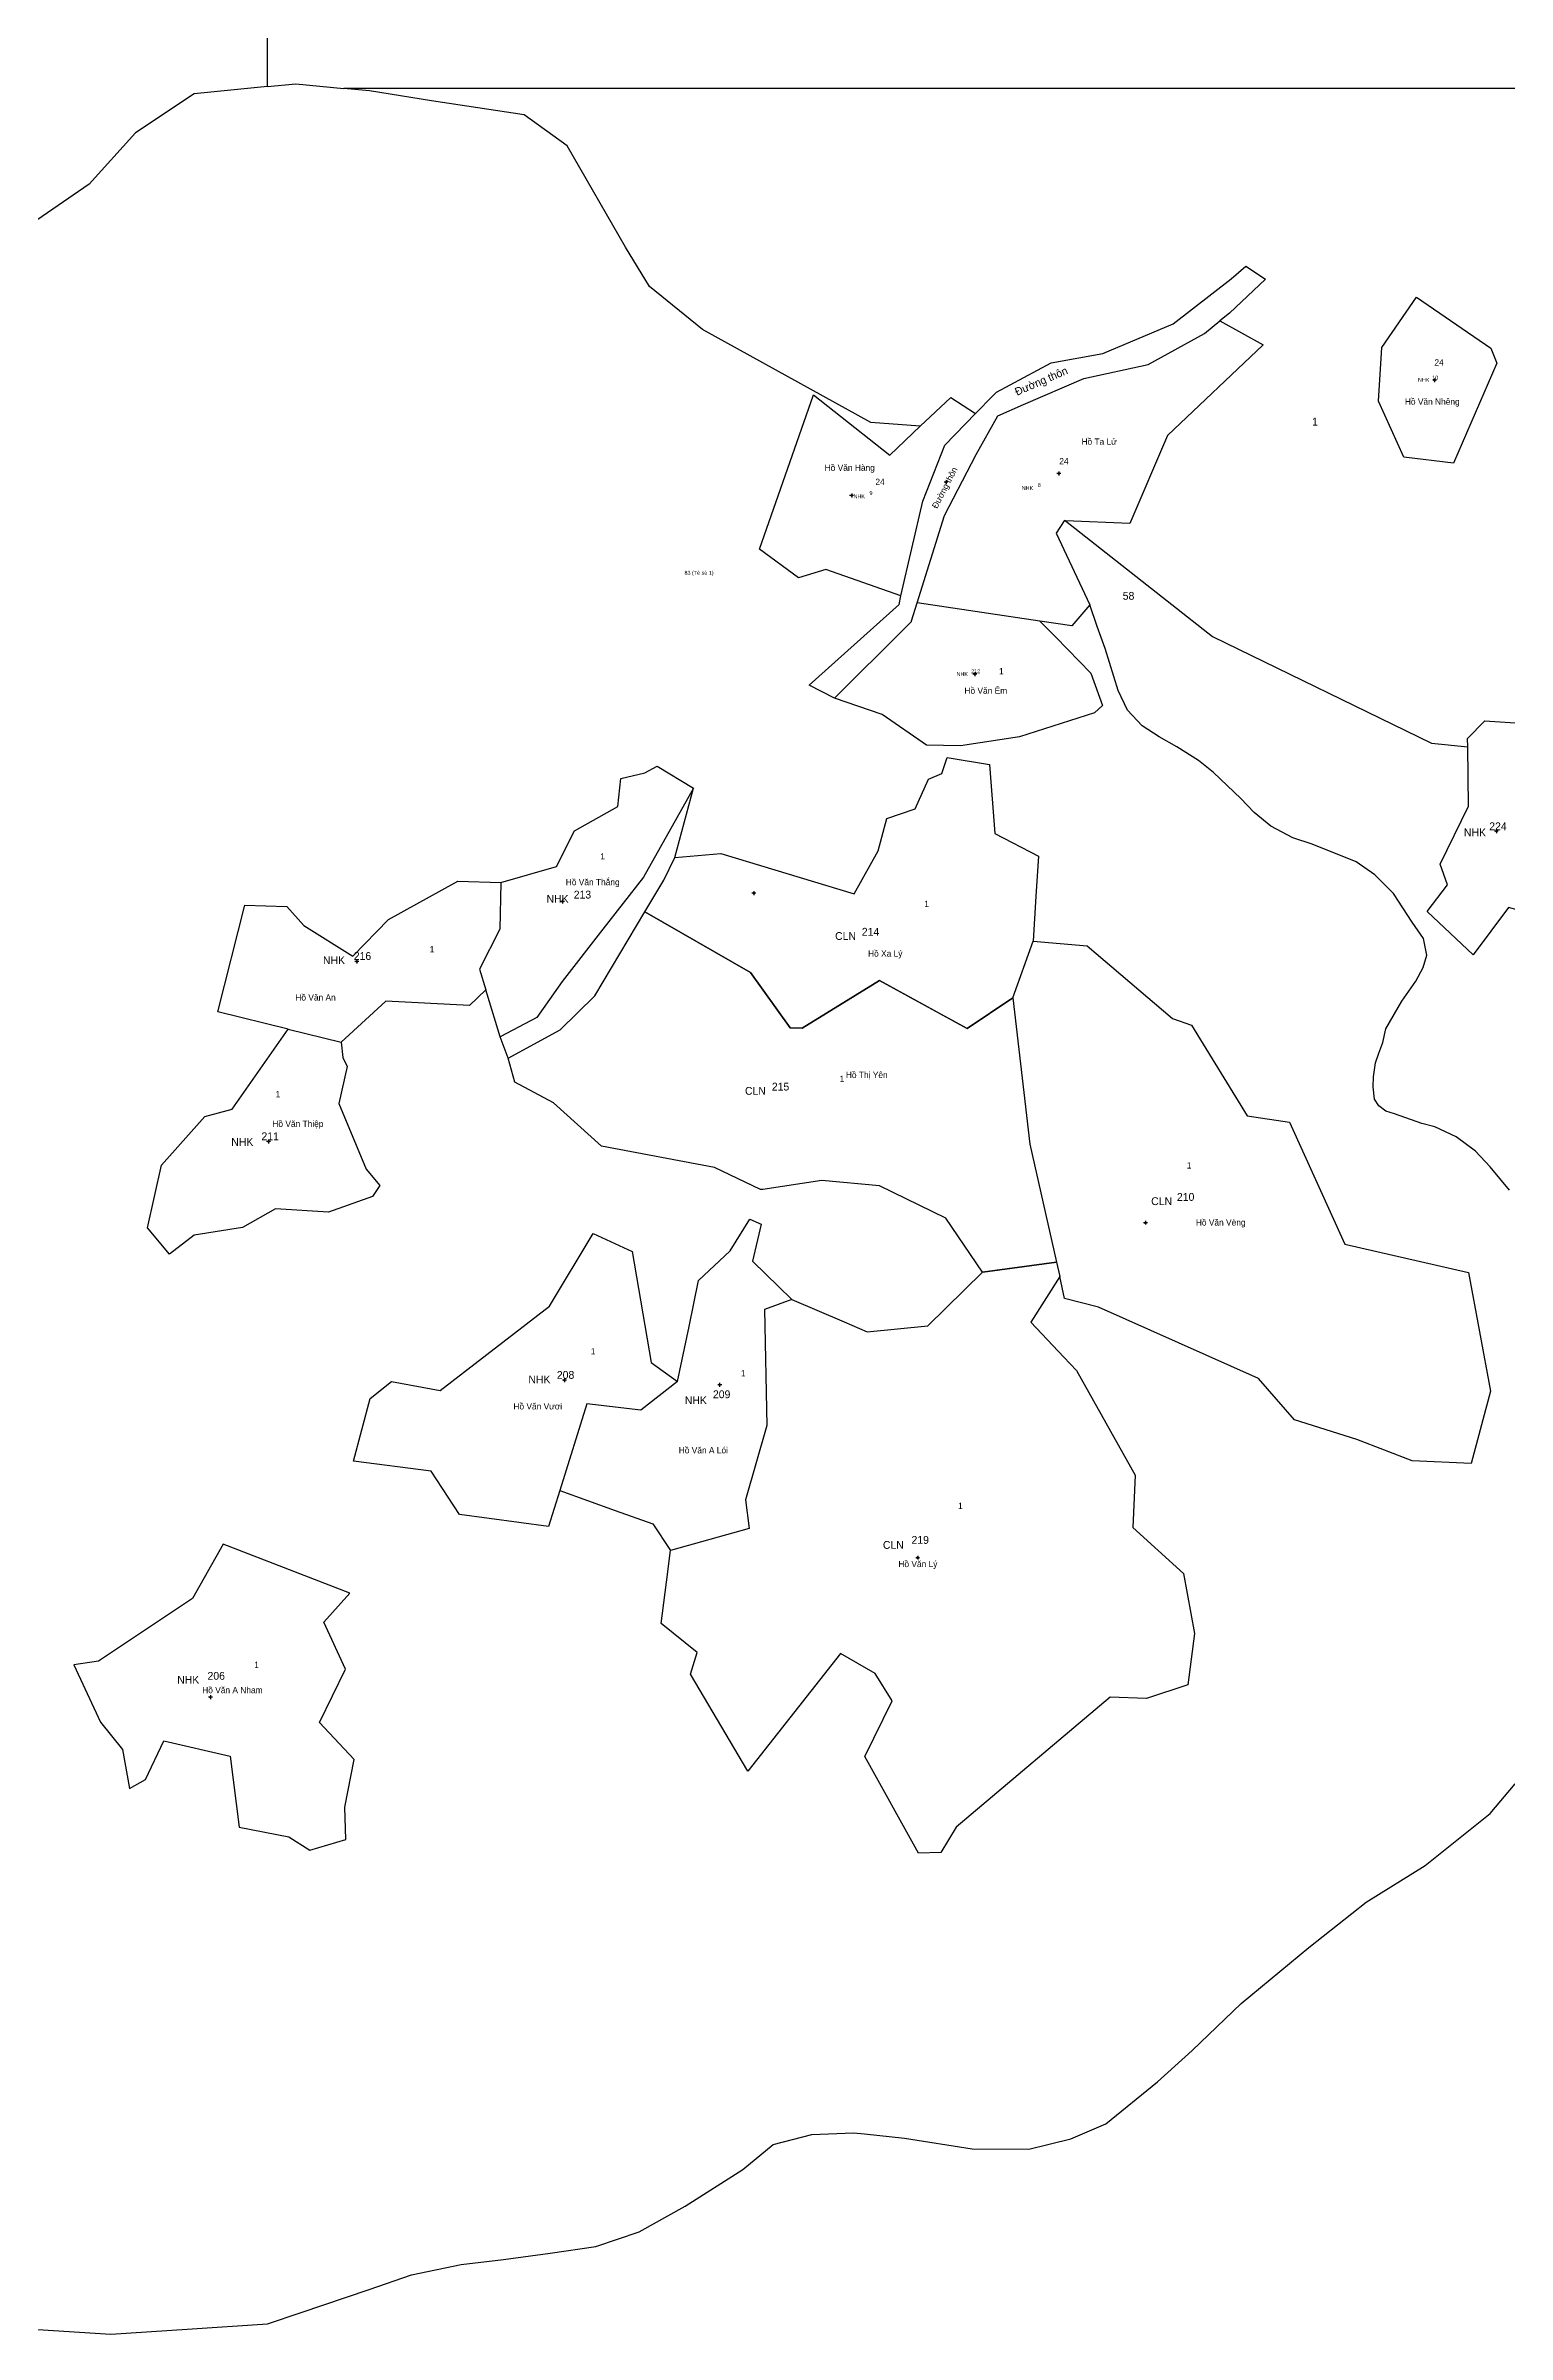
# Model space of a CAD drawing. Extents: x 549296 to 555555, y 1816545 to 1819816.
# Drawn here: x 553858 to 554794, y 1816563 to 1818027 of the extents above; entities that cross this region are included whole.
import ezdxf

# ---------------------------------------------------------------- set-up
doc = ezdxf.new("R2010")
doc.units = 0
for name, color, linetype in [('Level 10', 7, 'Continuous'), ('Level 11', 7, 'Continuous'), ('Level 12', 7, 'Continuous'), ('Level 13', 7, 'Continuous'), ('Level 14', 7, 'Continuous'), ('Level 20', 7, 'Continuous'), ('Level 22', 7, 'Continuous')]:
    doc.layers.add(name, color=color, linetype=linetype)

msp = doc.modelspace()

# ---------------------------------------------------------------- linework, layer by layer
at = {"layer": 'Level 10'}
for points in [[(554711.1, 1817799.8), (554713.2, 1817834.2), (554735.4, 1817866.3), (554783.1, 1817833.8), (554786.9, 1817824.2), (554759.2, 1817760.1), (554727.3, 1817764), (554711.1, 1817799.8)], [(554405.4, 1817675.1), (554357.4, 1817692), (554339.9, 1817686.7), (554314.9, 1817705.1), (554349.5, 1817803.8), (554398.4, 1817765.2), (554417.8, 1817783.7), (554437.3, 1817802.2), (554453.1, 1817791.8)], [(554494.4, 1817659), (554504.5, 1817648.7), (554527, 1817625.7), (554534.5, 1817605.1), (554529.4, 1817600.4), (554481.4, 1817584.9), (554443.6, 1817579.3), (554421.8, 1817579.6), (554393.5, 1817599.3), (554362.9, 1817609.7), (554407.8, 1817654.4), (554412.2, 1817658.7), (554412.3, 1817659.1), (554415.9, 1817670.8)], [(554742.2, 1817473.2), (554755.3, 1817490.2), (554750.6, 1817503.5), (554768.7, 1817540.6), (554768.2, 1817578.6), (554768.1, 1817583.8), (554779.1, 1817595.2), (554808.3, 1817593.3), (554813.9, 1817586.8), (554828.2, 1817603.3), (554838.2, 1817603.7), (554856.5, 1817594.6), (554861.1, 1817592.4), (554848.9, 1817570.1), (554851.2, 1817541.9), (554838.3, 1817527.3), (554813.8, 1817529), (554808.9, 1817515.6), (554817.2, 1817488.3), (554804.6, 1817472.9), (554794.3, 1817475.7), (554771.8, 1817445.5), (554742.2, 1817473.2)], [(554149.4, 1817491.8), (554185, 1817501.9), (554196.5, 1817524.9), (554224.3, 1817540.4), (554226.1, 1817558.4), (554241.6, 1817561.9), (554249.3, 1817566.1), (554272.7, 1817552.1), (554240.7, 1817495.2), (554214.6, 1817461.8), (554188.5, 1817428.4), (554172.4, 1817405.4), (554149, 1817392.9), (554140.6, 1817420.3), (554139.7, 1817423.1)], [(554477, 1817417.9), (554447.8, 1817398.2), (554433.3, 1817406.2), (554391.8, 1817429.1), (554342.2, 1817398.5), (554334.5, 1817398.7), (554309.1, 1817434.2), (554241.5, 1817472.9), (554253.7, 1817493.2), (554260.8, 1817507.7), (554290.1, 1817510.2), (554375.5, 1817484.5), (554390.9, 1817512), (554396.5, 1817532.8), (554414.5, 1817538.8), (554423, 1817557.8), (554431.7, 1817561.6), (554435, 1817571.8), (554462.1, 1817567.3), (554465.6, 1817523.1), (554493.5, 1817508.6), (554491.8, 1817482.9), (554490, 1817454.3)], [(554013.3, 1817397.9), (553968.1, 1817408.9), (553985.4, 1817477.3), (554012.4, 1817476.3), (554023.2, 1817464.3), (554054.6, 1817444.6), (554077.4, 1817468.1), (554121.9, 1817492.6), (554149.4, 1817491.8)], [(554149.4, 1817491.8), (554148.8, 1817461.9), (554135.6, 1817436.3), (554139.7, 1817423.1)], [(554477, 1817417.9), (554490, 1817454.3)], [(554490, 1817454.3), (554524.6, 1817451.3), (554579.2, 1817404.7), (554591.4, 1817400.5), (554627, 1817342.5), (554654.2, 1817338.4), (554689.5, 1817260.3), (554768.7, 1817242.2), (554782.9, 1817166.1), (554770.5, 1817119.8), (554732.6, 1817121.6), (554697.3, 1817135.2), (554657.4, 1817147.9), (554634.3, 1817174.3), (554531.9, 1817220), (554510.2, 1817225.5), (554507.1, 1817239.6), (554507.1, 1817239.7)], [(554139.7, 1817423.1), (554129.3, 1817413.1), (554075.7, 1817415.8), (554047.2, 1817389.6)], [(554477, 1817417.9), (554487.9, 1817324.2), (554505, 1817248.7)], [(554047.2, 1817389.6), (554048.1, 1817379.8), (554050.9, 1817373.9), (554045.6, 1817350.3), (554063.2, 1817308.2), (554071.9, 1817297.8), (554067.1, 1817290.7), (554039, 1817280.8), (554005, 1817282.9), (553984, 1817271), (553953, 1817266.1), (553937.2, 1817253.8), (553923.1, 1817270.8), (553932.2, 1817310.8), (553959.9, 1817342), (553977.3, 1817346.6), (554013.3, 1817397.9)], [(554013.3, 1817397.9), (554047.2, 1817389.6)], [(554187.1, 1817102.6), (554179.9, 1817079.5), (554122.8, 1817087.2), (554104.8, 1817114.9), (554055.1, 1817121.3), (554065.7, 1817161.5), (554079.3, 1817172.3), (554110.4, 1817166.7), (554180.4, 1817220.7), (554208.4, 1817267), (554233.5, 1817255.6), (554245.6, 1817184.5), (554262.5, 1817172.4)], [(554262.5, 1817172.4), (554269.8, 1817207.6), (554275.8, 1817237.1), (554296.1, 1817256), (554308.7, 1817276.2), (554316, 1817273), (554310.5, 1817249.4), (554335.6, 1817224.9)], [(554505, 1817248.7), (554507.1, 1817239.6), (554488.6, 1817210.4), (554509.8, 1817188), (554517.8, 1817179.5), (554555.3, 1817112.5), (554553.8, 1817079), (554586.2, 1817049.5), (554593.3, 1817011.1), (554589, 1816978.3), (554562.6, 1816969.4), (554539.4, 1816970.4), (554440.7, 1816887.2), (554431, 1816870.9), (554416.7, 1816870.6), (554382.4, 1816932.4), (554399.8, 1816968.1), (554388.9, 1816985.6), (554366.7, 1816998.2), (554307.4, 1816923.1), (554270.8, 1816985), (554275, 1816998.9), (554251.9, 1817017.5), (554255.3, 1817043.9), (554257.9, 1817064.2)], [(554335.6, 1817224.9), (554369.2, 1817210.5), (554383.8, 1817204.2), (554422.7, 1817208.1), (554457.6, 1817242.4), (554468.8, 1817243.9), (554505, 1817248.7)], [(554335.6, 1817224.9), (554318.1, 1817218.5), (554319.7, 1817144.3), (554305.9, 1817096.6), (554308.2, 1817078.2), (554257.9, 1817064.2)], [(554262.5, 1817172.4), (554239, 1817154), (554204.4, 1817158), (554187.1, 1817102.6)], [(554187.1, 1817102.6), (554222.6, 1817089.9), (554246.6, 1817081.2), (554257.9, 1817064.2)], [(553876, 1816991), (553893, 1816954.4), (553907.1, 1816936.9), (553911.6, 1816911.9), (553921.9, 1816917.7), (553933.6, 1816942.5), (553976.1, 1816932.6), (553981.9, 1816887.1), (554013.6, 1816880.9), (554027.1, 1816872.5), (554050.1, 1816879.2), (554049.5, 1816899.9), (554055.5, 1816930.4), (554033.2, 1816954.1), (554050, 1816988.2), (554036, 1817018.3), (554052.7, 1817036.9), (553971.6, 1817068.2), (553952, 1817033.5), (553891.9, 1816993.4), (553876, 1816991)]]:
    msp.add_lwpolyline(points, dxfattribs=at)
msp.add_lwpolyline([(554241.5, 1817472.9), (554309.1, 1817434.2), (554334.5, 1817398.7), (554342.2, 1817398.5), (554391.8, 1817429.1), (554447.8, 1817398.2), (554477, 1817417.9), (554487.9, 1817324.2), (554505, 1817248.7), (554457.6, 1817242.4), (554434.2, 1817276.9), (554391.8, 1817297.6), (554354.9, 1817301), (554317.1, 1817295.3), (554315.5, 1817295.2), (554286.1, 1817309.4), (554213.7, 1817322.9), (554183, 1817350.7), (554158.4, 1817363.9), (554154, 1817379.3), (554187.4, 1817397.4), (554209.4, 1817419.3)], close=True, dxfattribs=at)
at = {"layer": 'Level 11'}
for p, q in [((554746.4, 1817813.2), (554745.8, 1817813.2)), ((554747, 1817813.8), (554746.4, 1817813.2)), ((554746.4, 1817813.2), (554747, 1817812.6)), ((554747, 1817814.4), (554747, 1817813.8)), ((554747.6, 1817813.2), (554747, 1817813.8)), ((554747, 1817812.6), (554747.6, 1817813.2)), ((554747, 1817812.6), (554747, 1817811.9)), ((554748.3, 1817813.2), (554747.6, 1817813.2)), ((554434.3, 1817749.2), (554434.3, 1817748.6)), ((554505.9, 1817753.6), (554505.2, 1817753.6)), ((554506.5, 1817754.2), (554505.9, 1817753.6)), ((554505.9, 1817753.6), (554506.5, 1817752.9)), ((554506.5, 1817754.8), (554506.5, 1817754.2)), ((554507.1, 1817753.6), (554506.5, 1817754.2)), ((554506.5, 1817752.9), (554507.1, 1817753.6)), ((554506.5, 1817752.9), (554506.5, 1817752.3)), ((554507.7, 1817753.6), (554507.1, 1817753.6)), ((554373.3, 1817739.4), (554372.6, 1817739.4)), ((554373.9, 1817740), (554373.3, 1817739.4)), ((554373.3, 1817739.4), (554373.9, 1817738.8)), ((554373.9, 1817740.7), (554373.9, 1817740)), ((554374.5, 1817739.4), (554373.9, 1817740)), ((554373.9, 1817738.8), (554374.5, 1817739.4)), ((554373.9, 1817738.8), (554373.9, 1817738.2)), ((554375.1, 1817739.4), (554374.5, 1817739.4)), ((554433.7, 1817748), (554433, 1817748)), ((554434.3, 1817748.6), (554433.7, 1817748)), ((554433.7, 1817748), (554434.3, 1817747.3)), ((554434.9, 1817748), (554434.3, 1817748.6)), ((554434.3, 1817747.3), (554434.9, 1817748)), ((554434.3, 1817747.3), (554434.3, 1817746.7)), ((554435.5, 1817748), (554434.9, 1817748)), ((554452.2, 1817625.1), (554451.5, 1817625.1)), ((554452.8, 1817625.7), (554452.2, 1817625.1)), ((554452.2, 1817625.1), (554452.8, 1817624.4)), ((554452.8, 1817626.3), (554452.8, 1817625.7)), ((554453.4, 1817625.1), (554452.8, 1817625.7)), ((554452.8, 1817624.4), (554453.4, 1817625.1)), ((554452.8, 1817624.4), (554452.8, 1817623.8)), ((554454, 1817625.1), (554453.4, 1817625.1)), ((554785.9, 1817524.6), (554785.3, 1817524.6)), ((554786.6, 1817525.2), (554785.9, 1817524.6)), ((554785.9, 1817524.6), (554786.6, 1817524)), ((554786.6, 1817525.9), (554786.6, 1817525.2)), ((554787.2, 1817524.6), (554786.6, 1817525.2)), ((554786.6, 1817524), (554787.2, 1817524.6)), ((554786.6, 1817524), (554786.6, 1817523.4)), ((554787.8, 1817524.6), (554787.2, 1817524.6)), ((554311.3, 1817485.6), (554310.7, 1817485)), ((554311.3, 1817486.2), (554311.3, 1817485.6)), ((554311.9, 1817485), (554311.3, 1817485.6)), ((554188.2, 1817479.5), (554187.6, 1817479.5)), ((554188.8, 1817480.1), (554188.2, 1817479.5)), ((554188.2, 1817479.5), (554188.8, 1817478.9)), ((554188.8, 1817480.8), (554188.8, 1817480.1)), ((554189.4, 1817479.5), (554188.8, 1817480.1)), ((554188.8, 1817478.9), (554189.4, 1817479.5)), ((554188.8, 1817478.9), (554188.8, 1817478.3)), ((554190.1, 1817479.5), (554189.4, 1817479.5)), ((554310.7, 1817485), (554310.1, 1817485)), ((554310.7, 1817485), (554311.3, 1817484.3)), ((554311.3, 1817484.3), (554311.9, 1817485)), ((554311.3, 1817484.3), (554311.3, 1817483.7)), ((554312.6, 1817485), (554311.9, 1817485)), ((554057.2, 1817441.7), (554056.6, 1817441.1)), ((554057.2, 1817442.3), (554057.2, 1817441.7)), ((554057.8, 1817441.1), (554057.2, 1817441.7)), ((554056.6, 1817441.1), (554055.9, 1817441.1)), ((554056.6, 1817441.1), (554057.2, 1817440.5)), ((554057.2, 1817440.5), (554057.8, 1817441.1)), ((554057.2, 1817440.5), (554057.2, 1817439.8)), ((554058.4, 1817441.1), (554057.8, 1817441.1)), ((554000.1, 1817325.9), (553999.4, 1817325.9)), ((554000.7, 1817326.5), (554000.1, 1817325.9)), ((554000.1, 1817325.9), (554000.7, 1817325.2)), ((554000.7, 1817327.1), (554000.7, 1817326.5)), ((554001.3, 1817325.9), (554000.7, 1817326.5)), ((554000.7, 1817325.2), (554001.3, 1817325.9)), ((554000.7, 1817325.2), (554000.7, 1817324.6)), ((554001.9, 1817325.9), (554001.3, 1817325.9)), ((554561.4, 1817274), (554560.7, 1817274)), ((554562, 1817274.6), (554561.4, 1817274)), ((554561.4, 1817274), (554562, 1817273.4)), ((554562, 1817275.2), (554562, 1817274.6)), ((554562.6, 1817274), (554562, 1817274.6)), ((554562, 1817273.4), (554562.6, 1817274)), ((554562, 1817273.4), (554562, 1817272.8)), ((554563.2, 1817274), (554562.6, 1817274)), ((554189.5, 1817173.2), (554188.9, 1817173.2)), ((554190.1, 1817173.9), (554189.5, 1817173.2)), ((554189.5, 1817173.2), (554190.1, 1817172.6)), ((554190.1, 1817174.5), (554190.1, 1817173.9)), ((554190.7, 1817173.2), (554190.1, 1817173.9)), ((554190.1, 1817172.6), (554190.7, 1817173.2)), ((554190.1, 1817172.6), (554190.1, 1817172)), ((554191.4, 1817173.2), (554190.7, 1817173.2)), ((554288.8, 1817170.2), (554288.2, 1817170.2)), ((554289.4, 1817170.9), (554288.8, 1817170.2)), ((554288.8, 1817170.2), (554289.4, 1817169.6)), ((554289.4, 1817171.5), (554289.4, 1817170.9)), ((554290, 1817170.2), (554289.4, 1817170.9)), ((554289.4, 1817169.6), (554290, 1817170.2)), ((554289.4, 1817169.6), (554289.4, 1817169)), ((554290.7, 1817170.2), (554290, 1817170.2)), ((554416.2, 1817060.9), (554416.2, 1817060.3)), ((554415.5, 1817059.6), (554414.9, 1817059.6)), ((554416.2, 1817060.3), (554415.5, 1817059.6)), ((554415.5, 1817059.6), (554416.2, 1817059)), ((554416.8, 1817059.6), (554416.2, 1817060.3)), ((554416.2, 1817059), (554416.8, 1817059.6)), ((554416.2, 1817059), (554416.2, 1817058.4)), ((554417.4, 1817059.6), (554416.8, 1817059.6)), ((553962.8, 1816970.3), (553962.2, 1816970.3)), ((553963.4, 1816970.9), (553962.8, 1816970.3)), ((553962.8, 1816970.3), (553963.4, 1816969.7)), ((553963.4, 1816971.6), (553963.4, 1816970.9)), ((553964, 1816970.3), (553963.4, 1816970.9)), ((553963.4, 1816969.7), (553964, 1816970.3)), ((553963.4, 1816969.7), (553963.4, 1816969.1)), ((553964.7, 1816970.3), (553964, 1816970.3))]:
    msp.add_line(p, q, dxfattribs=at)
for centre in [(554747, 1817813.2), (554506.5, 1817753.6), (554373.9, 1817739.4), (554434.3, 1817748), (554452.8, 1817625.1), (554786.6, 1817524.6), (554188.8, 1817479.5), (554311.3, 1817485), (554057.2, 1817441.1), (554000.7, 1817325.9), (554562, 1817274), (554190.1, 1817173.2), (554289.4, 1817170.2), (554416.2, 1817059.6), (553963.4, 1816970.3)]:
    msp.add_circle(centre, 0.15, dxfattribs=at)
at = {"layer": 'Level 20'}
for points in [[(554000, 1818001.1), (554000, 1819000)], [(554000, 1818001.1), (553953, 1817996.5), (553915.6, 1817971.5), (553885.9, 1817938.7), (553836, 1817904.3), (553786, 1817874.7), (553732.1, 1817858.6)], [(554000, 1818001.1), (554018.1, 1818002.9), (554048.9, 1818000)], [(554979.4, 1818000), (554048.9, 1818000)], [(554417.8, 1817783.7), (554386.2, 1817786.2), (554278.5, 1817845.6), (554244.4, 1817873.1), (554229.1, 1817898.4), (554191.7, 1817963.3), (554164.2, 1817983.1), (554104.9, 1817991.9), (554065.3, 1817998.5), (554048.9, 1818000)], [(554526.3, 1817669.5), (554514.8, 1817655.9), (554494.4, 1817659), (554415.9, 1817670.8), (554433.3, 1817726.6), (554453.5, 1817765.6), (554467.5, 1817790.5), (554483.8, 1817797.6), (554522.6, 1817814.4), (554563.6, 1817823.2), (554599.7, 1817843.1), (554609.6, 1817851.2), (554637.2, 1817835.8), (554576.1, 1817777.9), (554552, 1817721.4), (554510.8, 1817723.2)], [(554510.8, 1817723.2), (554509.9, 1817723.2), (554504.9, 1817715.3), (554526.3, 1817669.5)], [(554510.2, 1817723.7), (554510.8, 1817723.2)], [(554510.8, 1817723.2), (554604.9, 1817649.1), (554745.1, 1817580.9), (554768.2, 1817578.6)], [(554795, 1817294.9), (554782.5, 1817309.8), (554773.1, 1817319.8), (554760.9, 1817329), (554747.2, 1817335.3), (554738.8, 1817337.6), (554721.3, 1817343.7), (554715.9, 1817345.4), (554711.3, 1817348.9), (554708.5, 1817353.1), (554707.6, 1817360.9), (554707.9, 1817367.3), (554709.2, 1817376.3), (554711.4, 1817382.6), (554713.8, 1817389.3), (554715.9, 1817398.1), (554726, 1817415.8), (554735.1, 1817428.7), (554739.7, 1817437.4), (554742, 1817445.3), (554740, 1817455.8), (554732.7, 1817466.4), (554720.8, 1817484.7), (554708.8, 1817496.6), (554696.9, 1817504.9), (554668.6, 1817516.3), (554656.2, 1817520.4), (554642.2, 1817527.8), (554631.6, 1817536.6), (554622.9, 1817545.5), (554605.6, 1817562.2), (554596, 1817569.8), (554582, 1817578.5), (554570.8, 1817584.9), (554559.8, 1817592), (554550.5, 1817602), (554544.4, 1817614.7), (554536.2, 1817641.6), (554531.1, 1817655.5), (554526.3, 1817669.5)], [(553843, 1816566.4), (553899.7, 1816562.6), (553948.6, 1816565.8), (554000, 1816569.4), (554021.5, 1816576.5), (554065, 1816591.2), (554092.1, 1816600.6), (554124, 1816607.2), (554151, 1816610.5), (554180.9, 1816614.6), (554210.1, 1816618.8), (554237.8, 1816628.1), (554267.4, 1816644.6), (554304.2, 1816668.1), (554323.7, 1816684), (554348.5, 1816690.5), (554375.1, 1816691.5), (554382.1, 1816690.8), (554407.7, 1816688.2), (554451, 1816681.2), (554487.2, 1816681), (554514.2, 1816687.6), (554536.5, 1816697.2), (554569.7, 1816724.1), (554591.9, 1816744.3), (554623.3, 1816774.3), (554666.6, 1816810.1), (554703.3, 1816839.1), (554741, 1816862.6), (554782.6, 1816896), (554798.5, 1816914.9)]]:
    msp.add_lwpolyline(points, dxfattribs=at)
at = {"layer": 'Level 22'}
for p, q in [((554260.8, 1817507.7), (554272.7, 1817552.1)), ((554154, 1817379.3), (554149, 1817392.9))]:
    msp.add_line(p, q, dxfattribs=at)
msp.add_lwpolyline([(554362.9, 1817609.7), (554346.6, 1817618.1), (554404.2, 1817669.7), (554405.4, 1817675.1), (554419.4, 1817735.7), (554433.5, 1817771.6), (554453.1, 1817791.8), (554464.5, 1817803.4), (554466.6, 1817805.5), (554501.6, 1817824.4), (554534.7, 1817830.3), (554579.7, 1817849.2), (554616.8, 1817878.1), (554626.3, 1817886.2), (554638.7, 1817877.8), (554615.7, 1817856.1), (554609.6, 1817851.2)], dxfattribs=at)

# ---------------------------------------------------------------- texts
at = {"layer": 'Level 10'}
msp.add_text('D', height=0.01, dxfattribs=at).set_placement((554415.9, 1817670.8))
msp.add_text('D', height=0.01, dxfattribs=at).set_placement((554415.9, 1817670.8))
msp.add_text('D', height=0.01, dxfattribs=at).set_placement((554415.9, 1817670.8))
msp.add_text('D', height=0.01, dxfattribs=at).set_placement((554415.9, 1817670.8))
at = {"layer": 'Level 11'}
for height, rotation, p in [(5, 23.3992, (554479.7, 1817803.2)), (4, 62.6749, (554428.6, 1817730.7))]:
    msp.add_text('Đường thôn', height=height, rotation=rotation, dxfattribs=at).set_placement(p)
for s, p in [('Hồ Văn Nhêng', (554728, 1817797.5)), ('Hồ Ta Lử', (554521, 1817771.9)), ('Hồ Văn Hàng', (554356.6, 1817755.2)), ('Hồ Văn Êm', (554446.1, 1817612.5)), ('Hồ Văn Thắng', (554190.9, 1817490)), ('Hồ Xa Lý', (554384.4, 1817444.3)), ('Hồ Văn An', (554017.8, 1817416.2)), ('Hồ Thị Yên', (554370.2, 1817366.6)), ('Hồ Văn Thiệp', (554003.1, 1817335.3)), ('Hồ Văn Vèng', (554594.2, 1817272.2)), ('Hồ Văn Vươi', (554157.4, 1817154.5)), ('Hồ Văn A Lói', (554263.2, 1817126.4)), ('Hồ Văn Lý', (554403.8, 1817053.6)), ('Hồ Văn A Nham', (553958.2, 1816972.9))]:
    msp.add_text(s, height=4, dxfattribs=at).set_placement(p)
at = {"layer": 'Level 12'}
for s, p in [('24', (554746.9, 1817822.6)), ('24', (554389.1, 1817746.2)), ('24', (554506.8, 1817759.4)), ('1', (554468.2, 1817625)), ('1', (554213, 1817506.5)), ('1', (554420.4, 1817476.1)), ('1', (554103.8, 1817447.1)), ('1', (554366.2, 1817364.1)), ('1', (554005.2, 1817354.3)), ('1', (554588.4, 1817308.7)), ('1', (554206.9, 1817189.7)), ('1', (554303, 1817175.7)), ('1', (554442, 1817090.8)), ('1', (553991.5, 1816989.1))]:
    msp.add_text(s, height=4, dxfattribs=at).set_placement(p)
at = {"layer": 'Level 13'}
for s, height, p in [('NHK', 2.5, (554736.4, 1817812.2)), ('NHK', 2.5, (554375.1, 1817737.7)), ('NHK', 2.5, (554482.8, 1817742.9)), ('NHK', 2.5, (554441, 1817623.9)), ('NHK', 5, (554765.8, 1817521.3)), ('NHK', 5, (554178.6, 1817478.8)), ('CLN', 5, (554363.3, 1817455)), ('NHK', 5, (554035.5, 1817439.5)), ('CLN', 5, (554305.6, 1817355.9)), ('NHK', 5, (553976.8, 1817323.2)), ('CLN', 5, (554565.6, 1817285.3)), ('NHK', 5, (554167, 1817171.2)), ('NHK', 5, (554267.1, 1817157.9)), ('CLN', 5, (554393.9, 1817065.3)), ('NHK', 5, (553942.2, 1816979))]:
    msp.add_text(s, height=height, dxfattribs=at).set_placement(p)
at = {"layer": 'Level 14'}
for s, height, p in [('10', 2.5, (554745.5, 1817813.6)), ('1', 5, (554668.6, 1817784.2)), ('9', 2.5, (554385.3, 1817739.7)), ('8', 2.5, (554493, 1817744.9)), ('83 (Tê sè 1)', 2.5, (554266.9, 1817688.7)), ('58', 5, (554547.4, 1817672.7)), ('212', 2.5, (554450.4, 1817625.7)), ('224', 5, (554782, 1817525.2)), ('213', 5, (554196, 1817481.5)), ('214', 5, (554380.4, 1817457.7)), ('216', 5, (554055.2, 1817442.2)), ('215', 5, (554322.8, 1817358.6)), ('211', 5, (553996.1, 1817326.8)), ('210', 5, (554582.1, 1817288)), ('208', 5, (554185.2, 1817174.1)), ('209', 5, (554285.1, 1817161.7)), ('219', 5, (554412.2, 1817068.5)), ('206', 5, (553961.6, 1816981.5))]:
    msp.add_text(s, height=height, dxfattribs=at).set_placement(p)

doc.saveas('drawing.dxf')
